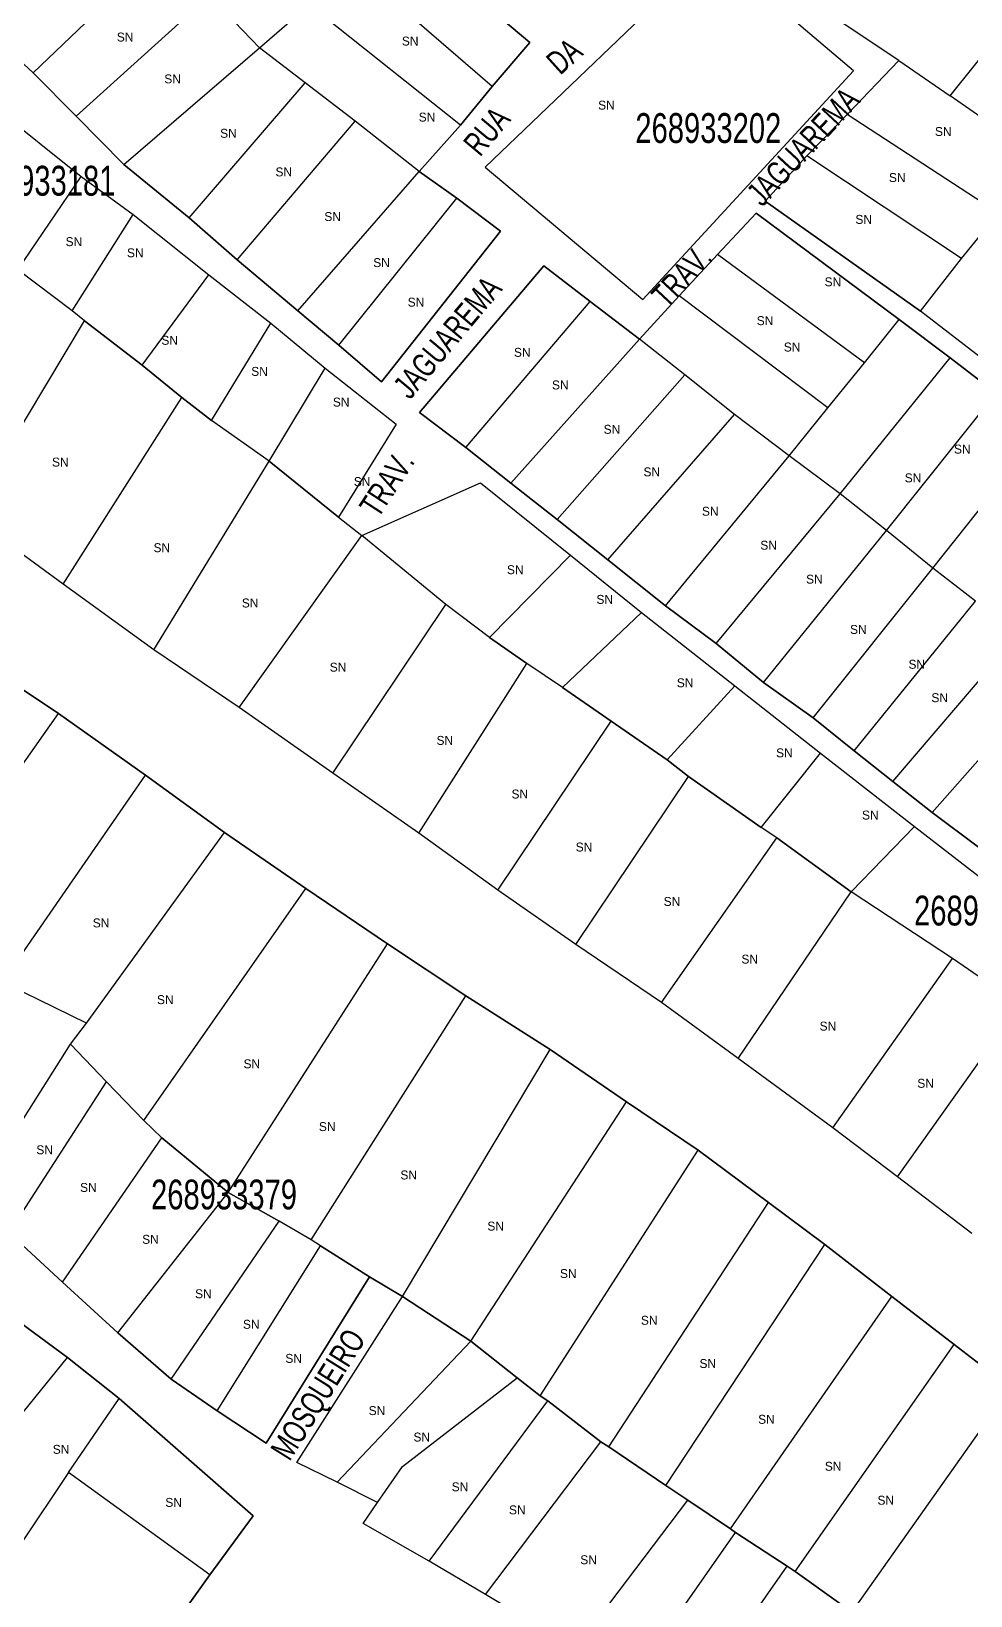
# Model space of a CAD drawing. Extents: x 207981 to 210201, y 4876477 to 4878908.
# Drawn here: x 209739.7 to 209897.3, y 4877239.1 to 4877501.6 of the extents above; entities that cross this region are included whole.
import ezdxf
from ezdxf.enums import TextEntityAlignment as Align

# ---------------------------------------------------------------- set-up
doc = ezdxf.new("R2010")
doc.units = 0
doc.header["$LTSCALE"] = 1.5
doc.header["$MEASUREMENT"] = 0
for name, color, linetype in [('CD_MALHA_LOTES', 7, 'CONTINUOUS'), ('CD_TXT_QUADRA', 255, 'CONTINUOUS'), ('RU-QUADRA', 210, 'CONTINUOUS'), ('SV-TXT-RUA-N-PAV', 7, 'CONTINUOUS'), ('Th_NmrPort', 1, 'CONTINUOUS')]:
    doc.layers.add(name, color=color, linetype=linetype)
doc.styles.add('ARIAL', font='ARIAL.SHX')

msp = doc.modelspace()

# ---------------------------------------------------------------- linework, layer by layer
at = {"layer": 'CD_MALHA_LOTES', "linetype": 'Continuous', "flags": 128}
for points in [[(209893.830556, 4877490.794217), (209917.197126, 4877520.002429)], [(209800.758984, 4877518.778842), (209823.336142, 4877499.754034)], [(209740.053268, 4877494.662332), (209761.367369, 4877515.06861)], [(209817.020853, 4877492.37304), (209793.812166, 4877512.463553)], [(209747.27638, 4877487.399749), (209769.616715, 4877507.648145)], [(209777.984473, 4877498.846211), (209769.616715, 4877507.648145)], [(209777.984473, 4877498.846211), (209786.352231, 4877506.069323)], [(209811.731799, 4877485.899868), (209786.352231, 4877506.069323)], [(209885.225975, 4877496.754271), (209869.99034, 4877506.898204)], [(209740.053268, 4877494.662332), (209735.395742, 4877498.964622)], [(209755.249432, 4877479.268815), (209777.984473, 4877498.846211)], [(209785.641761, 4877493.004568), (209777.984473, 4877498.846211)], [(209823.336142, 4877499.754034), (209817.020853, 4877492.37304)], [(209876.568766, 4877487.662886), (209885.225975, 4877496.754271)], [(209885.225975, 4877496.754271), (209893.830556, 4877490.794217)], [(209747.27638, 4877487.399749), (209740.053268, 4877494.662332)], [(209766.222247, 4877470.348469), (209785.641761, 4877493.004568)], [(209794.048989, 4877486.531397), (209785.641761, 4877493.004568)], [(209817.020853, 4877492.37304), (209811.731799, 4877485.899868)], [(209901.566785, 4877485.426222), (209893.830556, 4877490.794217)], [(209733.658189, 4877488.787374), (209748.102515, 4877477.245736)], [(209755.249432, 4877479.268815), (209747.27638, 4877487.399749)], [(209869.779831, 4877480.716068), (209876.568766, 4877487.662886)], [(209901.935177, 4877471.13788), (209876.568766, 4877487.662886)], [(209774.274241, 4877463.283239), (209794.048989, 4877486.531397)], [(209804.784981, 4877478.124169), (209794.048989, 4877486.531397)], [(209811.731799, 4877485.899868), (209804.784981, 4877478.124169)], [(209869.779831, 4877480.716068), (209862.806699, 4877473.111408)], [(209895.725143, 4877463.506906), (209869.779831, 4877480.716068)], [(209737.459327, 4877461.626513), (209748.102515, 4877477.245736)], [(209748.102515, 4877477.245736), (209756.810577, 4877470.887468)], [(209766.222247, 4877470.348469), (209755.249432, 4877479.268815)], [(209784.418174, 4877454.757599), (209804.784981, 4877478.124169)], [(209804.784981, 4877478.124169), (209811.10027, 4877473.624525)], [(209791.28605, 4877448.955427), (209811.10027, 4877473.624525)], [(209811.10027, 4877473.624525), (209818.441793, 4877468.098647)], [(209862.806699, 4877473.111408), (209888.88358, 4877454.665501)], [(209746.582059, 4877454.715352), (209756.810577, 4877470.887468)], [(209756.810577, 4877470.887468), (209769.527113, 4877460.797173)], [(209774.274241, 4877463.283239), (209766.222247, 4877470.348469)], [(209854.833647, 4877464.191062), (209861.306818, 4877471.13788)], [(209861.306818, 4877471.13788), (209885.304916, 4877453.297189)], [(209895.725143, 4877463.506906), (209901.935177, 4877471.13788)], [(209818.441793, 4877468.098647), (209798.469692, 4877442.79802)], [(209848.360475, 4877457.244244), (209854.833647, 4877464.191062)], [(209879.463274, 4877446.034606), (209854.833647, 4877464.191062)], [(209746.582059, 4877454.715352), (209737.459327, 4877461.626513)], [(209784.418174, 4877454.757599), (209774.274241, 4877463.283239)], [(209804.863922, 4877437.666848), (209825.704376, 4877462.296475)], [(209825.704376, 4877462.296475), (209833.440605, 4877456.296951)], [(209888.88358, 4877454.665501), (209895.725143, 4877463.506906)], [(209758.331032, 4877445.59262), (209769.527113, 4877460.797173)], [(209769.527113, 4877460.797173), (209779.893854, 4877452.642004)], [(209812.600151, 4877431.825206), (209833.440605, 4877456.296951)], [(209833.440605, 4877456.296951), (209841.729422, 4877449.981662)], [(209841.729422, 4877449.981662), (209848.360475, 4877457.244244)], [(209873.305867, 4877438.456259), (209848.360475, 4877457.244244)], [(209748.655408, 4877453.056673), (209746.582059, 4877454.715352)], [(209791.28605, 4877448.955427), (209784.418174, 4877454.757599)], [(209879.463274, 4877446.034606), (209885.304916, 4877453.297189)], [(209885.304916, 4877453.297189), (209893.830556, 4877446.824017)], [(209898.882788, 4877446.981899), (209888.88358, 4877454.665501)], [(209729.165934, 4877420.505107), (209748.655408, 4877453.056673)], [(209758.331032, 4877445.59262), (209748.655408, 4877453.056673)], [(209769.941782, 4877436.331665), (209779.893854, 4877452.642004)], [(209779.893854, 4877452.642004), (209789.016586, 4877445.108839)], [(209798.469692, 4877442.79802), (209791.28605, 4877448.955427)], [(209820.178498, 4877425.825681), (209841.729422, 4877449.981662)], [(209849.307769, 4877443.982137), (209841.729422, 4877449.981662)], [(209764.965747, 4877440.201915), (209758.331032, 4877445.59262)], [(209873.305867, 4877438.456259), (209879.463274, 4877446.034606)], [(209875.358336, 4877424.010036), (209893.830556, 4877446.824017)], [(209893.830556, 4877446.824017), (209901.566785, 4877440.903434)], [(209779.617407, 4877429.489615), (209789.016586, 4877445.108839)], [(209789.016586, 4877445.108839), (209800.903782, 4877435.70966)], [(209827.914727, 4877419.747215), (209849.307769, 4877443.982137)], [(209857.675527, 4877437.351084), (209849.307769, 4877443.982137)], [(209745.061604, 4877408.894357), (209764.965747, 4877440.201915)], [(209769.941782, 4877436.331665), (209764.965747, 4877440.201915)], [(209883.173506, 4877417.852629), (209901.566785, 4877440.903434)], [(209812.600151, 4877431.825206), (209804.863922, 4877437.666848)], [(209866.832696, 4877430.404266), (209873.305867, 4877438.456259)], [(209779.617407, 4877429.489615), (209769.941782, 4877436.331665)], [(209800.903782, 4877435.70966), (209791.228157, 4877420.090437)], [(209836.440367, 4877412.95828), (209857.675527, 4877437.351084)], [(209866.832696, 4877430.404266), (209857.675527, 4877437.351084)], [(209890.909735, 4877411.53734), (209909.618779, 4877435.061791)], [(209820.178498, 4877425.825681), (209812.600151, 4877431.825206)], [(209846.071183, 4877405.222051), (209866.832696, 4877430.404266)], [(209875.358336, 4877424.010036), (209866.832696, 4877430.404266)], [(209760.266157, 4877397.836499), (209779.617407, 4877429.489615)], [(209791.228157, 4877420.090437), (209779.617407, 4877429.489615)], [(209795.167519, 4877417.049526), (209815.071662, 4877425.895812)], [(209815.071662, 4877425.895812), (209830.137992, 4877413.732169)], [(209827.914727, 4877419.747215), (209820.178498, 4877425.825681)], [(209854.596823, 4877398.906762), (209875.358336, 4877424.010036)], [(209883.173506, 4877417.852629), (209875.358336, 4877424.010036)], [(209745.061604, 4877408.894357), (209729.165934, 4877420.505107)], [(209791.228157, 4877420.090437), (209795.167519, 4877417.049526)], [(209836.440367, 4877412.95828), (209827.914727, 4877419.747215)], [(209774.57226, 4877388.160875), (209795.167519, 4877417.049526)], [(209809.266287, 4877405.438776), (209795.167519, 4877417.049526)], [(209862.530405, 4877392.354649), (209883.173506, 4877417.852629)], [(209890.909735, 4877411.53734), (209883.173506, 4877417.852629)], [(209816.592117, 4877399.909848), (209830.137992, 4877413.732169)], [(209830.137992, 4877413.732169), (209842.0943, 4877404.125656)], [(209846.071183, 4877405.222051), (209836.440367, 4877412.95828)], [(209870.858692, 4877386.434066), (209890.909735, 4877411.53734)], [(209898.093377, 4877406.011462), (209890.909735, 4877411.53734)], [(209760.266157, 4877397.836499), (209745.061604, 4877408.894357)], [(209877.726569, 4877380.908188), (209898.093377, 4877406.011462)], [(209790.329706, 4877377.172129), (209809.266287, 4877405.438776)], [(209816.592117, 4877399.909848), (209809.266287, 4877405.438776)], [(209828.824871, 4877391.547343), (209842.0943, 4877404.125656)], [(209842.0943, 4877404.125656), (209857.713523, 4877391.82379)], [(209854.596823, 4877398.906762), (209846.071183, 4877405.222051)], [(209822.812162, 4877395.555816), (209816.592117, 4877399.909848)], [(209862.530405, 4877392.354649), (209854.596823, 4877398.906762)], [(209884.199741, 4877375.777015), (209905.355959, 4877400.485584)], [(209730.543182, 4877396.361445), (209744.304071, 4877387.187519)], [(209774.57226, 4877388.160875), (209760.266157, 4877397.836499)], [(209804.704921, 4877367.081834), (209822.812162, 4877395.555816)], [(209828.824871, 4877391.547343), (209822.812162, 4877395.555816)], [(209890.830794, 4877370.566902), (209912.460659, 4877395.038647)], [(209836.980041, 4877385.880192), (209828.824871, 4877391.547343)], [(209846.37922, 4877379.3837), (209857.713523, 4877391.82379)], [(209857.713523, 4877391.82379), (209872.088737, 4877380.489486)], [(209870.858692, 4877386.434066), (209862.530405, 4877392.354649)], [(209790.329706, 4877377.172129), (209774.57226, 4877388.160875)], [(209718.592936, 4877350.67288), (209744.304071, 4877387.187519)], [(209744.304071, 4877387.187519), (209758.909926, 4877376.806498)], [(209817.974349, 4877357.544433), (209836.980041, 4877385.880192)], [(209846.37922, 4877379.3837), (209836.980041, 4877385.880192)], [(209877.726569, 4877380.908188), (209870.858692, 4877386.434066)], [(209862.136666, 4877368.049397), (209872.088737, 4877380.489486)], [(209872.088737, 4877380.489486), (209887.846184, 4877368.18762)], [(209884.199741, 4877375.777015), (209877.726569, 4877380.908188)], [(209804.704921, 4877367.081834), (209790.329706, 4877377.172129)], [(209849.973023, 4877376.619236), (209846.37922, 4877379.3837)], [(209734.888726, 4877342.102502), (209758.909926, 4877376.806498)], [(209758.909926, 4877376.806498), (209772.127622, 4877367.210088)], [(209831.036443, 4877348.421701), (209849.973023, 4877376.619236)], [(209862.136666, 4877368.049397), (209849.973023, 4877376.619236)], [(209890.830794, 4877370.566902), (209884.199741, 4877375.777015)], [(209898.567023, 4877364.72526), (209890.830794, 4877370.566902)], [(209749.011743, 4877335.222057), (209772.127622, 4877367.210088)], [(209772.127622, 4877367.210088), (209785.767802, 4877357.794743)], [(209817.974349, 4877357.544433), (209804.704921, 4877367.081834)], [(209864.762907, 4877366.321607), (209862.136666, 4877368.049397)], [(209877.202996, 4877357.267986), (209887.846184, 4877368.18762)], [(209887.846184, 4877368.18762), (209929.834651, 4877335.704895)], [(209845.411657, 4877338.676964), (209864.762907, 4877366.321607)], [(209877.202996, 4877357.267986), (209864.762907, 4877366.321607)], [(209758.608152, 4877318.865913), (209785.767802, 4877357.794743)], [(209785.767802, 4877357.794743), (209799.468336, 4877348.500108)], [(209831.036443, 4877348.421701), (209817.974349, 4877357.544433)], [(209858.266416, 4877329.277785), (209877.202996, 4877357.267986)], [(209894.204452, 4877346.071906), (209877.202996, 4877357.267986)], [(209772.73117, 4877306.794958), (209799.468336, 4877348.500108)], [(209799.468336, 4877348.500108), (209812.625677, 4877339.80902)], [(209845.411657, 4877338.676964), (209831.036443, 4877348.421701)], [(209874.162086, 4877317.667036), (209894.204452, 4877346.071906)], [(209905.538755, 4877338.262294), (209894.204452, 4877346.071906)], [(209749.011743, 4877335.222057), (209738.389303, 4877340.412568)], [(209786.673123, 4877298.828128), (209812.625677, 4877339.80902)], [(209812.625677, 4877339.80902), (209826.748694, 4877330.816159)], [(209858.266416, 4877329.277785), (209845.411657, 4877338.676964)], [(209885.012608, 4877309.442754), (209905.538755, 4877338.262294)], [(209746.295778, 4877331.661126), (209749.011743, 4877335.222057)], [(209729.275732, 4877304.742896), (209746.295778, 4877331.661126)], [(209752.331256, 4877325.384229), (209746.295778, 4877331.661126)], [(209802.003236, 4877289.352428), (209826.748694, 4877330.816159)], [(209826.748694, 4877330.816159), (209839.543907, 4877322.004361)], [(209874.162086, 4877317.667036), (209858.266416, 4877329.277785)], [(209736.035466, 4877300.035223), (209752.331256, 4877325.384229)], [(209758.608152, 4877318.865913), (209752.331256, 4877325.384229)], [(209813.470643, 4877281.868436), (209839.543907, 4877322.004361)], [(209839.543907, 4877322.004361), (209851.554507, 4877313.916822)], [(209761.625891, 4877315.968884), (209758.608152, 4877318.865913)], [(209885.012608, 4877309.442754), (209874.162086, 4877317.667036)], [(209744.967973, 4877291.766619), (209761.625891, 4877315.968884)], [(209772.73117, 4877306.794958), (209761.625891, 4877315.968884)], [(209825.05876, 4877272.69451), (209851.554507, 4877313.916822)], [(209851.554507, 4877313.916822), (209863.384043, 4877305.105024)], [(209897.452697, 4877299.905353), (209885.012608, 4877309.442754)], [(209754.262609, 4877283.256596), (209772.73117, 4877306.794958)], [(209781.301548, 4877301.966576), (209772.73117, 4877306.794958)], [(209836.586523, 4877264.124132), (209863.384043, 4877305.105024)], [(209863.384043, 4877305.105024), (209872.799388, 4877298.043516)], [(209763.195115, 4877275.470829), (209781.301548, 4877301.966576)], [(209786.673123, 4877298.828128), (209781.301548, 4877301.966576)], [(209744.967973, 4877291.766619), (209736.035466, 4877300.035223)], [(209788.242347, 4877297.862451), (209786.673123, 4877298.828128)], [(209770.920527, 4877270.159609), (209788.242347, 4877297.862451)], [(209796.450597, 4877292.67194), (209788.242347, 4877297.862451)], [(209846.122577, 4877257.605816), (209872.799388, 4877298.043516)], [(209872.799388, 4877298.043516), (209884.025376, 4877289.352428)], [(209754.262609, 4877283.256596), (209744.967973, 4877291.766619)], [(209796.450597, 4877292.67194), (209779.128776, 4877264.727679)], [(209802.003236, 4877289.352428), (209796.450597, 4877292.67194)], [(209784.258932, 4877261.468522), (209802.003236, 4877289.352428)], [(209813.470643, 4877281.868436), (209802.003236, 4877289.352428)], [(209856.986437, 4877250.363243), (209884.025376, 4877289.352428)], [(209884.025376, 4877289.352428), (209894.527107, 4877281.264888)], [(209735.582629, 4877286.686347), (209745.780586, 4877279.084233)], [(209763.195115, 4877275.470829), (209754.262609, 4877283.256596)], [(209791.018667, 4877258.209364), (209813.470643, 4877281.868436)], [(209821.196055, 4877275.712249), (209813.470643, 4877281.868436)], [(209867.850296, 4877243.181025), (209894.527107, 4877281.264888)], [(209894.527107, 4877281.264888), (209903.942452, 4877274.022315)], [(209726.682594, 4877255.536224), (209745.780586, 4877279.084233)], [(209745.780586, 4877279.084233), (209754.495204, 4877272.22379)], [(209770.920527, 4877270.159609), (209763.195115, 4877275.470829)], [(209802.003236, 4877260.804619), (209821.196055, 4877275.712249)], [(209825.05876, 4877272.69451), (209821.196055, 4877275.712249)], [(209745.966004, 4877259.800824), (209754.495204, 4877272.22379)], [(209754.495204, 4877272.22379), (209776.930709, 4877252.569545)], [(209826.386565, 4877271.849543), (209825.05876, 4877272.69451)], [(209877.386351, 4877236.42129), (209903.942452, 4877274.022315)], [(209779.128776, 4877264.727679), (209770.920527, 4877270.159609)], [(209806.46949, 4877244.931313), (209826.386565, 4877271.849543)], [(209835.270788, 4877264.957028), (209826.386565, 4877271.849543)], [(209815.915012, 4877239.318319), (209835.270788, 4877264.957028)], [(209836.586523, 4877264.124132), (209835.270788, 4877264.957028)], [(209846.122577, 4877257.605816), (209836.586523, 4877264.124132)], [(209745.966004, 4877259.800824), (209737.993055, 4877247.841401)], [(209769.699431, 4877242.649714), (209745.966004, 4877259.800824)], [(209791.018667, 4877258.209364), (209784.258932, 4877261.468522)], [(209797.778402, 4877254.769141), (209802.003236, 4877260.804619)], [(209797.778402, 4877254.769141), (209791.018667, 4877258.209364)], [(209849.864573, 4877255.191625), (209846.122577, 4877257.605816)], [(209795.364211, 4877251.268564), (209797.778402, 4877254.769141)], [(209830.973528, 4877230.265103), (209849.864573, 4877255.191625)], [(209856.986437, 4877250.363243), (209849.864573, 4877255.191625)], [(209776.930709, 4877252.569545), (209769.699431, 4877242.649714)], [(209806.46949, 4877244.931313), (209795.364211, 4877251.268564)], [(209837.793618, 4877221.091177), (209857.831404, 4877249.759695)], [(209857.831404, 4877249.759695), (209856.986437, 4877250.363243)], [(209866.492314, 4877244.116524), (209857.831404, 4877249.759695)], [(209815.915012, 4877239.318319), (209806.46949, 4877244.931313)], [(209844.311934, 4877212.339734), (209866.492314, 4877244.116524)], [(209867.850296, 4877243.181025), (209866.492314, 4877244.116524)], [(209876.299965, 4877237.145547), (209867.850296, 4877243.181025)], [(209769.699431, 4877242.649714), (209746.522256, 4877210.201669)], [(209830.973528, 4877230.265103), (209815.915012, 4877239.318319)]]:
    msp.add_lwpolyline(points, dxfattribs=at)
msp.add_lwpolyline([(209815.836737, 4877478.834639), (209842.28201, 4877456.612715), (209877.647628, 4877494.978096), (209853.807412, 4877515.265962)], close=True, dxfattribs=at)
at = {"layer": 'RU-QUADRA', "linetype": 'Continuous', "flags": 128}
for points in [[(209665.445033, 4877520.094932), (209677.470452, 4877535.161262), (209691.430997, 4877522.652061), (209703.318193, 4877513.11466), (209713.892269, 4877504.683044), (209723.706117, 4877496.804321), (209733.658189, 4877488.787374), (209748.102515, 4877477.245736), (209756.810577, 4877470.887468), (209769.527113, 4877460.797173), (209779.893854, 4877452.642004), (209789.016586, 4877445.108839), (209800.903782, 4877435.70966)], [(209898.882788, 4877446.981899), (209888.88358, 4877454.665501), (209862.806699, 4877473.111408), (209869.779831, 4877480.716068), (209876.568766, 4877487.662886), (209885.225975, 4877496.754271), (209869.99034, 4877506.898204), (209897.61973, 4877534.527594)], [(209731.527628, 4877503.227443), (209735.395742, 4877498.964622), (209740.053268, 4877494.662332), (209747.27638, 4877487.399749), (209755.249432, 4877479.268815), (209766.222247, 4877470.348469), (209774.274241, 4877463.283239), (209784.418174, 4877454.757599), (209791.28605, 4877448.955427), (209798.469692, 4877442.79802), (209818.441793, 4877468.098647), (209811.10027, 4877473.624525), (209804.784981, 4877478.124169), (209811.731799, 4877485.899868), (209817.020853, 4877492.37304), (209823.336142, 4877499.754034), (209800.758984, 4877518.778842)], [(209903.942452, 4877274.022315), (209894.527107, 4877281.264888), (209884.025376, 4877289.352428), (209872.799388, 4877298.043516), (209863.384043, 4877305.105024), (209851.554507, 4877313.916822), (209839.543907, 4877322.004361), (209826.748694, 4877330.816159), (209812.625677, 4877339.80902), (209799.468336, 4877348.500108), (209785.767802, 4877357.794743), (209772.127622, 4877367.210088), (209758.909926, 4877376.806498), (209744.304071, 4877387.187519), (209730.543182, 4877396.361445), (209716.178745, 4877406.682112), (209699.581182, 4877418.270228), (209681.716168, 4877431.30686), (209665.722153, 4877443.43817), (209649.00388, 4877455.750544), (209630.354254, 4877469.149304), (209611.946048, 4877482.849838), (209594.382808, 4877495.403632), (209577.302407, 4877508.01778)], [(209901.566785, 4877440.903434), (209893.830556, 4877446.824017), (209885.304916, 4877453.297189), (209861.306818, 4877471.13788), (209854.833647, 4877464.191062), (209848.360475, 4877457.244244), (209841.729422, 4877449.981662), (209833.440605, 4877456.296951), (209825.704376, 4877462.296475), (209804.863922, 4877437.666848), (209812.600151, 4877431.825206), (209820.178498, 4877425.825681), (209827.914727, 4877419.747215), (209836.440367, 4877412.95828), (209846.071183, 4877405.222051), (209854.596823, 4877398.906762), (209862.530405, 4877392.354649), (209870.858692, 4877386.434066), (209877.726569, 4877380.908188), (209884.199741, 4877375.777015), (209890.830794, 4877370.566902), (209898.567023, 4877364.72526)], [(209795.167519, 4877417.049526), (209815.071662, 4877425.895812), (209830.137992, 4877413.732169), (209842.0943, 4877404.125656), (209857.713523, 4877391.82379), (209872.088737, 4877380.489486), (209887.846184, 4877368.18762), (209929.834651, 4877335.704895), (210014.866823, 4877268.748606)], [(209746.522256, 4877210.201669), (209769.699431, 4877242.649714), (209776.930709, 4877252.569545), (209754.495204, 4877272.22379), (209745.780586, 4877279.084233), (209735.582629, 4877286.686347), (209727.980516, 4877292.619704), (209717.597141, 4877300.221817), (209706.657515, 4877307.82393), (209697.108519, 4877314.406248), (209685.798057, 4877322.750031), (209676.712605, 4877329.425058), (209667.812569, 4877335.729249), (209652.237508, 4877316.260422), (209635.549942, 4877294.566586), (209643.52289, 4877287.89156), (209652.237508, 4877280.474864), (209664.243284, 4877270.41597), (209673.004257, 4877263.138337), (209677.871463, 4877259.569052), (209683.294922, 4877255.721641), (209694.049131, 4877247.377858), (209703.320001, 4877240.517414), (209712.220037, 4877233.842388)], [(209796.450597, 4877292.67194), (209802.003236, 4877289.352428), (209813.470643, 4877281.868436), (209821.196055, 4877275.712249), (209825.05876, 4877272.69451), (209826.386565, 4877271.849543), (209835.258717, 4877264.969099), (209836.586523, 4877264.124132), (209846.122577, 4877257.605816), (209849.864573, 4877255.191625), (209856.986437, 4877250.363243), (209857.831404, 4877249.759695), (209866.492314, 4877244.116524), (209867.850296, 4877243.181025), (209876.299965, 4877237.145547)]]:
    msp.add_lwpolyline(points, dxfattribs=at)
msp.add_lwpolyline([(209853.807412, 4877515.265962), (209815.836737, 4877478.834639), (209842.28201, 4877456.612715), (209877.647628, 4877494.978096)], close=True, dxfattribs=at)
at = {"layer": 'RU-QUADRA', "linetype": 'Continuous'}
for points in [[(209897.452697, 4877299.905353), (209885.012608, 4877309.442754), (209874.162086, 4877317.667036), (209858.266416, 4877329.277785), (209845.411657, 4877338.676964), (209831.036443, 4877348.421701), (209817.974349, 4877357.544433), (209804.704921, 4877367.081834), (209790.329706, 4877377.172129), (209774.57226, 4877388.160875), (209760.266157, 4877397.836499), (209745.061604, 4877408.894357), (209729.165934, 4877420.505107), (209712.924707, 4877432.461415), (209695.950918, 4877444.142373), (209680.027582, 4877456.235807), (209663.095238, 4877468.81412), (209649.687586, 4877479.526419), (209636.832828, 4877490.307829), (209622.595837, 4877502.402361)], [(209746.582059, 4877454.715352), (209737.459327, 4877461.626513)], [(209748.655408, 4877453.056673), (209746.582059, 4877454.715352)], [(209748.655408, 4877453.056673), (209758.331032, 4877445.59262)], [(209758.331032, 4877445.59262), (209764.965747, 4877440.201915)], [(209764.965747, 4877440.201915), (209769.941782, 4877436.331665)], [(209779.617407, 4877429.489615), (209769.941782, 4877436.331665)], [(209800.903782, 4877435.70966), (209791.228157, 4877420.090437)], [(209779.617407, 4877429.489615), (209791.228157, 4877420.090437)], [(209791.228157, 4877420.090437), (209795.167519, 4877417.049526)], [(209809.266287, 4877405.438776), (209795.167519, 4877417.049526)], [(209816.592117, 4877399.909848), (209809.266287, 4877405.438776)], [(209816.592117, 4877399.909848), (209822.812162, 4877395.555816)], [(209828.824871, 4877391.547343), (209822.812162, 4877395.555816)], [(209828.824871, 4877391.547343), (209836.980041, 4877385.880192)], [(209836.980041, 4877385.880192), (209846.37922, 4877379.3837)], [(209846.37922, 4877379.3837), (209849.973023, 4877376.619236)], [(209849.973023, 4877376.619236), (209862.136666, 4877368.049397)], [(209692.278254, 4877367.330798), (209670.369471, 4877345.36166), (209686.967034, 4877333.894252), (209702.297147, 4877323.392521), (209711.953911, 4877316.512077), (209721.248546, 4877310.054116), (209729.275732, 4877304.742896), (209736.035466, 4877300.035223), (209744.967973, 4877291.766619), (209754.262609, 4877283.256596), (209763.195115, 4877275.470829), (209770.920527, 4877270.159609), (209779.128776, 4877264.727679), (209796.450597, 4877292.67194)], [(209864.762907, 4877366.321607), (209862.136666, 4877368.049397)], [(209864.762907, 4877366.321607), (209877.202996, 4877357.267986)], [(209894.204452, 4877346.071906), (209877.202996, 4877357.267986)], [(209905.538755, 4877338.262294), (209894.204452, 4877346.071906)], [(209749.011743, 4877335.222057), (209738.389303, 4877340.412568)], [(209746.295778, 4877331.661126), (209749.011743, 4877335.222057)], [(209746.295778, 4877331.661126), (209752.331256, 4877325.384229)], [(209752.331256, 4877325.384229), (209758.608152, 4877318.865913)], [(209758.608152, 4877318.865913), (209761.625891, 4877315.968884)], [(209761.625891, 4877315.968884), (209772.73117, 4877306.794958)], [(209772.73117, 4877306.794958), (209781.301548, 4877301.966576)], [(209786.673123, 4877298.828128), (209781.301548, 4877301.966576)], [(209788.242347, 4877297.862451), (209786.673123, 4877298.828128)], [(209788.242347, 4877297.862451), (209796.450597, 4877292.67194)]]:
    msp.add_lwpolyline(points, dxfattribs=at)

# ---------------------------------------------------------------- texts
at = {"layer": 'CD_TXT_QUADRA', "style": 'ARIAL', "width": 0.7}
for s, p in [('268933202', (209841.038485, 4877482.903765)), ('268933181', (209729.373269, 4877474.066602)), ('268933409', (209887.777072, 4877351.600835)), ('268933379', (209759.822404, 4877303.960995))]:
    msp.add_text(s, height=5, dxfattribs=at).set_placement(p)
at = {"layer": 'SV-TXT-RUA-N-PAV', "style": 'ARIAL', "width": 0.7}
for s, rotation, p in [('DA', 42, (209828.433473, 4877494.163569)), ('JAGUAREMA', 47, (209862.322813, 4877472.037471)), ('RUA', 50, (209814.989768, 4877480.439787)), ('TRAV.', 47, (209846.358413, 4877454.952763)), ('JAGUAREMA', 50, (209803.226526, 4877439.688556)), ('TRAV.', 57, (209797.905059, 4877419.803075)), ('MOSQUEIRO', 58, (209783.060968, 4877261.559461))]:
    msp.add_text(s, height=4, rotation=rotation, dxfattribs=at).set_placement(p)
at = {"layer": 'Th_NmrPort', "color": 1}
for p in [(209754.080675, 4877500.671901), (209801.880285, 4877499.998637), (209762.039059, 4877493.649797), (209834.795883, 4877489.248741), (209804.709487, 4877487.236868), (209771.401864, 4877484.521063), (209891.280011, 4877484.822441), (209780.68892, 4877478.040218), (209883.555697, 4877477.098127), (209788.881374, 4877470.549974), (209877.938014, 4877470.076024), (209745.484626, 4877466.340583), (209755.783711, 4877464.468022), (209797.073828, 4877462.82566), (209872.769236, 4877459.597897), (209802.858454, 4877456.1888), (209861.390626, 4877453.084022), (209761.549169, 4877449.784301), (209820.672853, 4877447.766402), (209865.932296, 4877448.658794), (209776.615952, 4877444.572061), (209827.053997, 4877442.296851), (209790.309054, 4877439.422519), (209835.71412, 4877434.852184), (209894.471506, 4877431.535095), (209743.205928, 4877429.352225), (209842.399127, 4877427.71138), (209886.215216, 4877426.704622), (209793.820106, 4877426.080522), (209852.19874, 4877421.102339), (209760.231865, 4877414.986572), (209862.001573, 4877415.402845), (209819.503759, 4877411.29529), (209869.670919, 4877409.70744), (209775.039464, 4877405.711143), (209834.507947, 4877406.313493), (209877.042839, 4877401.27317), (209789.785882, 4877394.943917), (209886.842452, 4877395.423788), (209847.989108, 4877392.320389), (209890.68463, 4877389.820004), (209807.692246, 4877382.655236), (209864.641818, 4877380.564763), (209820.267483, 4877373.656804), (209879.04486, 4877370.124073), (209831.034708, 4877364.76214), (209845.781126, 4877355.633405), (209750.046237, 4877352.02818), (209858.826356, 4877345.950235), (209760.813462, 4877339.154323), (209871.934283, 4877334.714869), (209775.32581, 4877328.387098), (209888.319191, 4877325.117994), (209787.965596, 4877317.853942), (209740.577161, 4877313.9588), (209801.635775, 4877309.734553), (209747.915008, 4877307.644838), (209816.218101, 4877301.154462), (209758.331198, 4877298.936287), (209828.389748, 4877293.196077), (209767.2054, 4877289.800732), (209775.225838, 4877284.681304), (209841.965815, 4877285.354728), (209782.334943, 4877278.960475), (209851.79676, 4877278.098555), (209796.313397, 4877270.196372), (209861.627705, 4877268.73575), (209743.336322, 4877263.697943), (209803.821892, 4877265.759534), (209872.816016, 4877260.857868), (209810.242351, 4877257.409336), (209762.209881, 4877254.795234), (209819.850189, 4877253.538115), (209881.6407, 4877255.159683), (209831.795522, 4877245.176381)]:
    msp.add_text('SN', height=1.5, dxfattribs=at).set_placement(p, align=Align.MIDDLE_LEFT)

doc.saveas('drawing.dxf')
